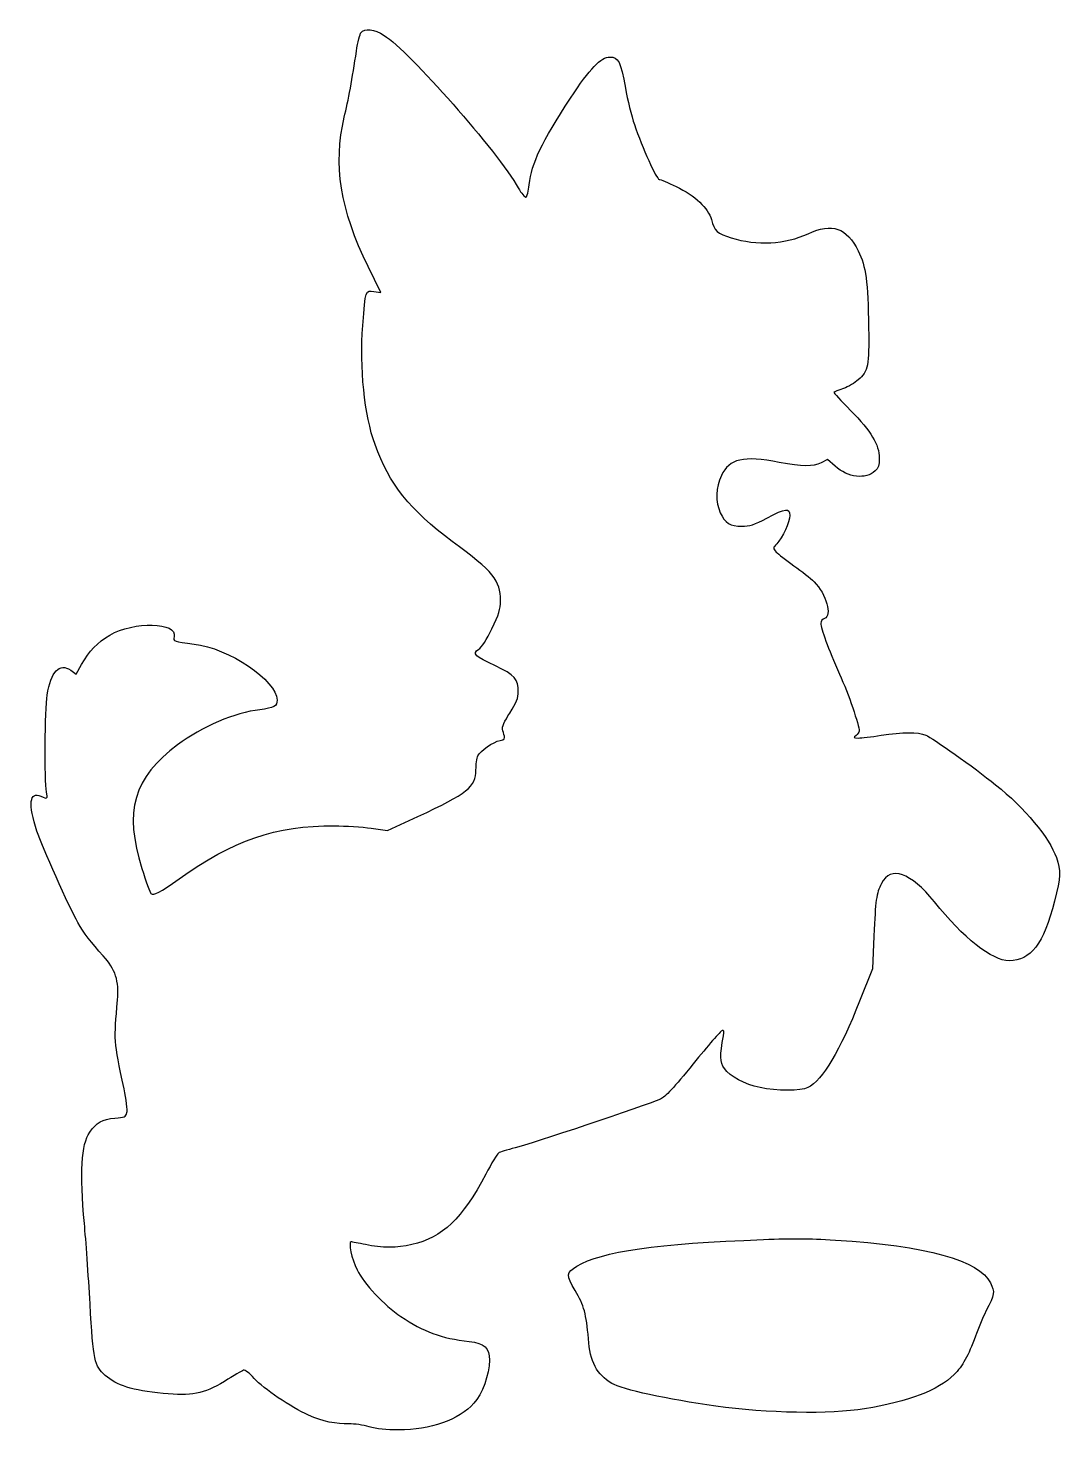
# Model space of a CAD drawing. Header units: centimetres. Extents: x -10.2 to 9.7, y -14.2 to 12.9.
import ezdxf

# ---------------------------------------------------------------- set-up
doc = ezdxf.new("R2010")
doc.units = ezdxf.units.CM
doc.header["$MEASUREMENT"] = 0
doc.layers.add('Layer 1', color=7, linetype='Continuous')

msp = doc.modelspace()

# ---------------------------------------------------------------- linework, layer by layer
at = {"layer": 'Layer 1'}
for points, knots in [([(-3.81, 12.7882), (-3.83117, 12.75998), (-3.8735, 12.5977), (-3.89819, 12.42837), (-3.89819, 12.42837), (-3.9758, 11.90626), (-4.05694, 11.46176), (-4.13455, 11.14779), (-4.13455, 11.14779), (-4.34974, 10.23762), (-4.21216, 9.36626), (-3.67241, 8.26207), (-3.67241, 8.26207), (-3.67241, 8.26207), (-3.42547, 7.76113), (-3.42547, 7.76113), (-3.42547, 7.76113), (-3.42547, 7.76113), (-3.55953, 7.7823), (-3.55953, 7.7823), (-3.55953, 7.7823), (-3.72534, 7.81052), (-3.72181, 7.82111), (-3.77472, 7.12613), (-3.77472, 7.12613), (-3.83822, 6.30769), (-3.7465, 5.39399), (-3.53836, 4.82249), (-3.53836, 4.82249), (-3.26672, 4.06049), (-2.86808, 3.56307), (-2.04611, 2.95277), (-2.04611, 2.95277), (-1.2453, 2.36363), (-1.11478, 2.19783), (-1.11478, 1.8133), (-1.11478, 1.8133), (-1.11478, 1.62986), (-1.13947, 1.54872), (-1.28059, 1.26297), (-1.28059, 1.26297), (-1.37937, 1.05836), (-1.47815, 0.90314), (-1.53459, 0.86786), (-1.53459, 0.86786), (-1.66512, 0.78319), (-1.6122, 0.73028), (-1.21003, 0.54683), (-1.21003, 0.54683), (-0.84314, 0.37397), (-0.76553, 0.28577), (-0.76906, 0.04941), (-0.76906, 0.04941), (-0.76906, -0.07406), (-0.80434, -0.15873), (-0.93487, -0.36334), (-0.93487, -0.36334), (-1.03365, -0.51856), (-1.09009, -0.64203), (-1.07598, -0.67731), (-1.07598, -0.67731), (-1.0654, -0.71259), (-1.04776, -0.76903), (-1.03717, -0.80784), (-1.03717, -0.80784), (-1.02306, -0.85723), (-1.0407, -0.87487), (-1.11831, -0.89251), (-1.11831, -0.89251), (-1.25942, -0.92073), (-1.50284, -1.09007), (-1.5487, -1.18884), (-1.5487, -1.18884), (-1.56987, -1.2347), (-1.58751, -1.35817), (-1.58751, -1.46401), (-1.58751, -1.46401), (-1.58751, -1.78857), (-1.75332, -1.91909), (-2.70934, -2.36359), (-2.70934, -2.36359), (-2.70934, -2.36359), (-3.29848, -2.63523), (-3.29848, -2.63523), (-3.29848, -2.63523), (-3.29848, -2.63523), (-3.61598, -2.58937), (-3.61598, -2.58937), (-3.61598, -2.58937), (-3.78884, -2.56468), (-4.10987, -2.54351), (-4.32154, -2.54351), (-4.32154, -2.54351), (-5.45748, -2.53645), (-6.29357, -2.8222), (-7.32721, -3.57009), (-7.32721, -3.57009), (-7.68704, -3.83115), (-7.82463, -3.9017), (-7.87402, -3.85231), (-7.87402, -3.85231), (-7.88813, -3.8382), (-7.96927, -3.61948), (-8.04688, -3.36548), (-8.04688, -3.36548), (-8.39613, -2.26129), (-8.20916, -1.61217), (-7.35544, -0.97717), (-7.35544, -0.97717), (-6.88625, -0.62792), (-6.24419, -0.35275), (-5.76794, -0.29984), (-5.76794, -0.29984), (-5.49277, -0.26456), (-5.4328, -0.23281), (-5.4328, -0.11287), (-5.4328, -0.11287), (-5.4328, 0.26107), (-6.37824, 0.89607), (-7.03794, 0.97016), (-7.03794, 0.97016), (-7.426, 1.01249), (-7.44716, 1.01955), (-7.42247, 1.11127), (-7.42247, 1.11127), (-7.35191, 1.39349), (-8.20564, 1.41466), (-8.66778, 1.14302), (-8.66778, 1.14302), (-8.90414, 1.00191), (-9.06642, 0.8361), (-9.21459, 0.57152), (-9.21459, 0.57152), (-9.21459, 0.57152), (-9.32042, 0.38808), (-9.32042, 0.38808), (-9.32042, 0.38808), (-9.32042, 0.38808), (-9.42273, 0.46216), (-9.42273, 0.46216), (-9.42273, 0.46216), (-9.64145, 0.61738), (-9.80373, 0.44452), (-9.87781, -0.02115), (-9.87781, -0.02115), (-9.92014, -0.28573), (-9.93073, -1.67921), (-9.89192, -1.88382), (-9.89192, -1.88382), (-9.86723, -2.02493), (-9.87075, -2.02846), (-9.99775, -1.97201), (-9.99775, -1.97201), (-10.22, -1.8697), (-10.24822, -2.1237), (-10.07536, -2.64934), (-10.07536, -2.64934), (-9.98717, -2.92451), (-9.44389, -4.13101), (-9.28514, -4.4097), (-9.28514, -4.4097), (-9.16872, -4.61431), (-9.02761, -4.80128), (-8.79478, -5.05528), (-8.79478, -5.05528), (-8.55842, -5.31634), (-8.48434, -5.54211), (-8.51609, -5.90547), (-8.51609, -5.90547), (-8.59017, -6.70275), (-8.59017, -6.67453), (-8.39262, -7.6235), (-8.39262, -7.6235), (-8.35029, -7.82811), (-8.32559, -8.03625), (-8.33618, -8.08564), (-8.33618, -8.08564), (-8.35735, -8.16678), (-8.38204, -8.17736), (-8.57254, -8.19147), (-8.57254, -8.19147), (-8.80537, -8.20911), (-8.92885, -8.27614), (-9.05585, -8.46311), (-9.05585, -8.46311), (-9.21813, -8.69947), (-9.24988, -9.24275), (-9.15816, -10.23053), (-9.15816, -10.23053), (-9.12994, -10.53039), (-9.08055, -11.22889), (-9.0488, -11.77922), (-9.0488, -11.77922), (-8.9853, -12.88341), (-8.96413, -12.97866), (-8.75599, -13.16211), (-8.75599, -13.16211), (-8.53021, -13.35967), (-8.24446, -13.45139), (-7.63768, -13.51136), (-7.63768, -13.51136), (-7.08382, -13.5678), (-6.8651, -13.52547), (-6.45235, -13.27853), (-6.45235, -13.27853), (-6.27596, -13.16917), (-6.11016, -13.07392), (-6.08193, -13.06334), (-6.08193, -13.06334), (-6.05018, -13.05276), (-5.97257, -13.11273), (-5.87379, -13.22209), (-5.87379, -13.22209), (-5.6974, -13.41965), (-5.16471, -13.77948), (-4.82251, -13.93117), (-4.82251, -13.93117), (-4.55793, -14.05111), (-4.28629, -14.10756), (-4.03934, -14.1005), (-4.03934, -14.1005), (-3.94056, -14.09697), (-3.7677, -14.12167), (-3.65128, -14.15694), (-3.65128, -14.15694), (-3.51722, -14.19575), (-3.31614, -14.21691), (-3.08331, -14.21691), (-3.08331, -14.21691), (-2.46948, -14.21691), (-1.91914, -14.02288), (-1.62634, -13.70185), (-1.62634, -13.70185), (-1.46759, -13.53252), (-1.33001, -13.14799), (-1.32648, -12.86577), (-1.32648, -12.86577), (-1.32295, -12.63646), (-1.42879, -12.53769), (-1.71806, -12.50594), (-1.71806, -12.50594), (-2.25781, -12.44597), (-2.60706, -12.31897), (-3.03745, -12.02616), (-3.03745, -12.02616), (-3.36201, -11.80744), (-3.75712, -11.38763), (-3.88764, -11.12305), (-3.88764, -11.12305), (-3.99347, -10.90786), (-4.0605, -10.5833), (-4.00053, -10.5833), (-4.00053, -10.5833), (-3.98289, -10.5833), (-3.85589, -10.60799), (-3.72184, -10.63622), (-3.72184, -10.63622), (-3.40787, -10.70325), (-3.11153, -10.70325), (-2.82931, -10.63622), (-2.82931, -10.63622), (-2.22959, -10.49511), (-1.85917, -10.14233), (-1.39703, -9.2745), (-1.39703, -9.2745), (-1.28767, -9.06636), (-1.17831, -8.88292), (-1.15361, -8.86528), (-1.15361, -8.86528), (-1.13244, -8.84764), (-0.98428, -8.80178), (-0.82905, -8.7665), (-0.82905, -8.7665), (-0.57505, -8.71006), (1.66509, -7.95511), (1.97906, -7.82458), (1.97906, -7.82458), (2.07431, -7.78225), (2.23659, -7.60586), (2.61406, -7.14019), (2.61406, -7.14019), (2.89275, -6.798), (3.14323, -6.50519), (3.17145, -6.49813), (3.17145, -6.49813), (3.21026, -6.48402), (3.21378, -6.50871), (3.19614, -6.60044), (3.19614, -6.60044), (3.12558, -6.98497), (3.12911, -7.10491), (3.21731, -7.23191), (3.21731, -7.23191), (3.32314, -7.39066), (3.60184, -7.53883), (3.90523, -7.60233), (3.90523, -7.60233), (4.22273, -7.66936), (4.69898, -7.66936), (4.82951, -7.60233), (4.82951, -7.60233), (5.1082, -7.46122), (5.45745, -6.87914), (5.82787, -5.93369), (5.82787, -5.93369), (5.82787, -5.93369), (6.07834, -5.30927), (6.07834, -5.30927), (6.07834, -5.30927), (6.07834, -5.30927), (6.10656, -4.67427), (6.10656, -4.67427), (6.10656, -4.67427), (6.13478, -3.97224), (6.15242, -3.85583), (6.2512, -3.65827), (6.2512, -3.65827), (6.42759, -3.30902), (6.81917, -3.44308), (7.27426, -4.01105), (7.27426, -4.01105), (7.82812, -4.70602), (8.39257, -5.15052), (8.72065, -5.15052), (8.72065, -5.15052), (9.13693, -5.15052), (9.38387, -4.82949), (9.59907, -3.99694), (9.59907, -3.99694), (9.71901, -3.52422), (9.72254, -3.41486), (9.63435, -3.15733), (9.63435, -3.15733), (9.50029, -2.7728), (9.01699, -2.19425), (8.4596, -1.74975), (8.4596, -1.74975), (8.03274, -1.40756), (7.24252, -0.84664), (7.10846, -0.79019), (7.10846, -0.79019), (6.95324, -0.72669), (6.67102, -0.72669), (6.24415, -0.79372), (6.24415, -0.79372), (6.06071, -0.82194), (5.86315, -0.84664), (5.80318, -0.84664), (5.80318, -0.84664), (5.70793, -0.84311), (5.7044, -0.83958), (5.76085, -0.79725), (5.76085, -0.79725), (5.7926, -0.77256), (5.82082, -0.73375), (5.82082, -0.71611), (5.82082, -0.71611), (5.82082, -0.59969), (5.61268, 0.00708), (5.44335, 0.38808), (5.44335, 0.38808), (5.2211, 0.8855), (5.07999, 1.27002), (5.07999, 1.37233), (5.07999, 1.37233), (5.07999, 1.41114), (5.11174, 1.45347), (5.15055, 1.46405), (5.15055, 1.46405), (5.30577, 1.51344), (5.18583, 1.93677), (4.94947, 2.17313), (4.94947, 2.17313), (4.88244, 2.24016), (4.70605, 2.37774), (4.55789, 2.48357), (4.55789, 2.48357), (4.4062, 2.5894), (4.2545, 2.70935), (4.21922, 2.74815), (4.21922, 2.74815), (4.15219, 2.82223), (4.15219, 2.82576), (4.22628, 2.90337), (4.22628, 2.90337), (4.33917, 3.02331), (4.48028, 3.33023), (4.48028, 3.4537), (4.48028, 3.4537), (4.48028, 3.60539), (4.40267, 3.59834), (4.03578, 3.40431), (4.03578, 3.40431), (3.79236, 3.27378), (3.70417, 3.24556), (3.55247, 3.24556), (3.55247, 3.24556), (3.32669, 3.24556), (3.22439, 3.30906), (3.13619, 3.50662), (3.13619, 3.50662), (3.04094, 3.71476), (3.048, 3.99698), (3.15736, 4.22629), (3.15736, 4.22629), (3.30905, 4.55085), (3.58422, 4.61435), (4.27567, 4.48029), (4.27567, 4.48029), (4.72723, 4.3921), (4.92478, 4.3921), (5.08353, 4.47323), (5.08353, 4.47323), (5.08353, 4.47323), (5.21053, 4.53673), (5.21053, 4.53673), (5.21053, 4.53673), (5.21053, 4.53673), (5.35517, 4.4062), (5.35517, 4.4062), (5.35517, 4.4062), (5.60564, 4.18395), (5.94431, 4.14514), (6.13128, 4.31448), (6.13128, 4.31448), (6.19125, 4.37092), (6.20889, 4.42384), (6.20889, 4.56142), (6.20889, 4.56142), (6.20889, 4.82248), (6.05367, 5.08), (5.65503, 5.48217), (5.65503, 5.48217), (5.46806, 5.66914), (5.32342, 5.82789), (5.33047, 5.83495), (5.33047, 5.83495), (5.33753, 5.83848), (5.42219, 5.87376), (5.51744, 5.90551), (5.51744, 5.90551), (5.60916, 5.94079), (5.73969, 6.0184), (5.80319, 6.07484), (5.80319, 6.07484), (5.99369, 6.23712), (6.01486, 6.35706), (6.00427, 7.0732), (6.00427, 7.0732), (5.99016, 7.99395), (5.95488, 8.25501), (5.80319, 8.56545), (5.80319, 8.56545), (5.57741, 9.01701), (5.29872, 9.11578), (4.83305, 8.89706), (4.83305, 8.89706), (4.39561, 8.69598), (3.83822, 8.66423), (3.34786, 8.81945), (3.34786, 8.81945), (3.07975, 8.90059), (3.01978, 8.95351), (2.96333, 9.17223), (2.96333, 9.17223), (2.90689, 9.39095), (2.64936, 9.63437), (2.28247, 9.81076), (2.28247, 9.81076), (2.12725, 9.88484), (1.97908, 9.94834), (1.95439, 9.94834), (1.95439, 9.94834), (1.905, 9.94834), (1.62631, 10.5657), (1.47461, 11.00667), (1.47461, 11.00667), (1.41817, 11.17248), (1.34055, 11.48998), (1.30175, 11.71223), (1.30175, 11.71223), (1.2065, 12.23081), (1.16769, 12.31195), (1.00189, 12.31195), (1.00189, 12.31195), (0.82903, 12.31195), (0.61736, 12.09323), (0.23989, 11.5182), (0.23989, 11.5182), (-0.32808, 10.65037), (-0.508, 10.27289), (-0.55739, 9.84603), (-0.55739, 9.84603), (-0.5715, 9.72256), (-0.59972, 9.6132), (-0.62089, 9.60614), (-0.62089, 9.60614), (-0.64558, 9.59908), (-0.70908, 9.68022), (-0.76906, 9.78253), (-0.76906, 9.78253), (-1.16064, 10.4775), (-2.87514, 12.42484), (-3.3655, 12.73175), (-3.3655, 12.73175), (-3.556, 12.85169), (-3.73944, 12.87286), (-3.81, 12.78819), (-3.81, 12.78819), (-3.81, 12.78819), (-3.81, 12.7882), (-3.81, 12.7882)], [0, 0, 0, 0, 0.00775194, 0.00775194, 0.00775194, 0.00775194, 0.01550388, 0.01550388, 0.01550388, 0.01550388, 0.02325581, 0.02325581, 0.02325581, 0.02325581, 0.03100775, 0.03100775, 0.03100775, 0.03100775, 0.03875969, 0.03875969, 0.03875969, 0.03875969, 0.04651163, 0.04651163, 0.04651163, 0.04651163, 0.05426357, 0.05426357, 0.05426357, 0.05426357, 0.0620155, 0.0620155, 0.0620155, 0.0620155, 0.06976744, 0.06976744, 0.06976744, 0.06976744, 0.07751938, 0.07751938, 0.07751938, 0.07751938, 0.08527132, 0.08527132, 0.08527132, 0.08527132, 0.09302326, 0.09302326, 0.09302326, 0.09302326, 0.10077519, 0.10077519, 0.10077519, 0.10077519, 0.10852713, 0.10852713, 0.10852713, 0.10852713, 0.11627907, 0.11627907, 0.11627907, 0.11627907, 0.12403101, 0.12403101, 0.12403101, 0.12403101, 0.13178295, 0.13178295, 0.13178295, 0.13178295, 0.13953488, 0.13953488, 0.13953488, 0.13953488, 0.14728682, 0.14728682, 0.14728682, 0.14728682, 0.15503876, 0.15503876, 0.15503876, 0.15503876, 0.1627907, 0.1627907, 0.1627907, 0.1627907, 0.17054264, 0.17054264, 0.17054264, 0.17054264, 0.17829457, 0.17829457, 0.17829457, 0.17829457, 0.18604651, 0.18604651, 0.18604651, 0.18604651, 0.19379845, 0.19379845, 0.19379845, 0.19379845, 0.20155039, 0.20155039, 0.20155039, 0.20155039, 0.20930233, 0.20930233, 0.20930233, 0.20930233, 0.21705426, 0.21705426, 0.21705426, 0.21705426, 0.2248062, 0.2248062, 0.2248062, 0.2248062, 0.23255814, 0.23255814, 0.23255814, 0.23255814, 0.24031008, 0.24031008, 0.24031008, 0.24031008, 0.24806202, 0.24806202, 0.24806202, 0.24806202, 0.25581395, 0.25581395, 0.25581395, 0.25581395, 0.26356589, 0.26356589, 0.26356589, 0.26356589, 0.27131783, 0.27131783, 0.27131783, 0.27131783, 0.27906977, 0.27906977, 0.27906977, 0.27906977, 0.28682171, 0.28682171, 0.28682171, 0.28682171, 0.29457364, 0.29457364, 0.29457364, 0.29457364, 0.30232558, 0.30232558, 0.30232558, 0.30232558, 0.31007752, 0.31007752, 0.31007752, 0.31007752, 0.31782946, 0.31782946, 0.31782946, 0.31782946, 0.3255814, 0.3255814, 0.3255814, 0.3255814, 0.33333333, 0.33333333, 0.33333333, 0.33333333, 0.34108527, 0.34108527, 0.34108527, 0.34108527, 0.34883721, 0.34883721, 0.34883721, 0.34883721, 0.35658915, 0.35658915, 0.35658915, 0.35658915, 0.36434109, 0.36434109, 0.36434109, 0.36434109, 0.37209302, 0.37209302, 0.37209302, 0.37209302, 0.37984496, 0.37984496, 0.37984496, 0.37984496, 0.3875969, 0.3875969, 0.3875969, 0.3875969, 0.39534884, 0.39534884, 0.39534884, 0.39534884, 0.40310078, 0.40310078, 0.40310078, 0.40310078, 0.41085271, 0.41085271, 0.41085271, 0.41085271, 0.41860465, 0.41860465, 0.41860465, 0.41860465, 0.42635659, 0.42635659, 0.42635659, 0.42635659, 0.43410853, 0.43410853, 0.43410853, 0.43410853, 0.44186047, 0.44186047, 0.44186047, 0.44186047, 0.4496124, 0.4496124, 0.4496124, 0.4496124, 0.45736434, 0.45736434, 0.45736434, 0.45736434, 0.46511628, 0.46511628, 0.46511628, 0.46511628, 0.47286822, 0.47286822, 0.47286822, 0.47286822, 0.48062016, 0.48062016, 0.48062016, 0.48062016, 0.48837209, 0.48837209, 0.48837209, 0.48837209, 0.49612403, 0.49612403, 0.49612403, 0.49612403, 0.50387597, 0.50387597, 0.50387597, 0.50387597, 0.51162791, 0.51162791, 0.51162791, 0.51162791, 0.51937984, 0.51937984, 0.51937984, 0.51937984, 0.52713178, 0.52713178, 0.52713178, 0.52713178, 0.53488372, 0.53488372, 0.53488372, 0.53488372, 0.54263566, 0.54263566, 0.54263566, 0.54263566, 0.5503876, 0.5503876, 0.5503876, 0.5503876, 0.55813953, 0.55813953, 0.55813953, 0.55813953, 0.56589147, 0.56589147, 0.56589147, 0.56589147, 0.57364341, 0.57364341, 0.57364341, 0.57364341, 0.58139535, 0.58139535, 0.58139535, 0.58139535, 0.58914729, 0.58914729, 0.58914729, 0.58914729, 0.59689922, 0.59689922, 0.59689922, 0.59689922, 0.60465116, 0.60465116, 0.60465116, 0.60465116, 0.6124031, 0.6124031, 0.6124031, 0.6124031, 0.62015504, 0.62015504, 0.62015504, 0.62015504, 0.62790698, 0.62790698, 0.62790698, 0.62790698, 0.63565891, 0.63565891, 0.63565891, 0.63565891, 0.64341085, 0.64341085, 0.64341085, 0.64341085, 0.65116279, 0.65116279, 0.65116279, 0.65116279, 0.65891473, 0.65891473, 0.65891473, 0.65891473, 0.66666667, 0.66666667, 0.66666667, 0.66666667, 0.6744186, 0.6744186, 0.6744186, 0.6744186, 0.68217054, 0.68217054, 0.68217054, 0.68217054, 0.68992248, 0.68992248, 0.68992248, 0.68992248, 0.69767442, 0.69767442, 0.69767442, 0.69767442, 0.70542636, 0.70542636, 0.70542636, 0.70542636, 0.71317829, 0.71317829, 0.71317829, 0.71317829, 0.72093023, 0.72093023, 0.72093023, 0.72093023, 0.72868217, 0.72868217, 0.72868217, 0.72868217, 0.73643411, 0.73643411, 0.73643411, 0.73643411, 0.74418605, 0.74418605, 0.74418605, 0.74418605, 0.75193798, 0.75193798, 0.75193798, 0.75193798, 0.75968992, 0.75968992, 0.75968992, 0.75968992, 0.76744186, 0.76744186, 0.76744186, 0.76744186, 0.7751938, 0.7751938, 0.7751938, 0.7751938, 0.78294574, 0.78294574, 0.78294574, 0.78294574, 0.79069767, 0.79069767, 0.79069767, 0.79069767, 0.79844961, 0.79844961, 0.79844961, 0.79844961, 0.80620155, 0.80620155, 0.80620155, 0.80620155, 0.81395349, 0.81395349, 0.81395349, 0.81395349, 0.82170543, 0.82170543, 0.82170543, 0.82170543, 0.82945736, 0.82945736, 0.82945736, 0.82945736, 0.8372093, 0.8372093, 0.8372093, 0.8372093, 0.84496124, 0.84496124, 0.84496124, 0.84496124, 0.85271318, 0.85271318, 0.85271318, 0.85271318, 0.86046512, 0.86046512, 0.86046512, 0.86046512, 0.86821705, 0.86821705, 0.86821705, 0.86821705, 0.87596899, 0.87596899, 0.87596899, 0.87596899, 0.88372093, 0.88372093, 0.88372093, 0.88372093, 0.89147287, 0.89147287, 0.89147287, 0.89147287, 0.89922481, 0.89922481, 0.89922481, 0.89922481, 0.90697674, 0.90697674, 0.90697674, 0.90697674, 0.91472868, 0.91472868, 0.91472868, 0.91472868, 0.92248062, 0.92248062, 0.92248062, 0.92248062, 0.93023256, 0.93023256, 0.93023256, 0.93023256, 0.9379845, 0.9379845, 0.9379845, 0.9379845, 0.94573643, 0.94573643, 0.94573643, 0.94573643, 0.95348837, 0.95348837, 0.95348837, 0.95348837, 0.96124031, 0.96124031, 0.96124031, 0.96124031, 0.96899225, 0.96899225, 0.96899225, 0.96899225, 0.97674419, 0.97674419, 0.97674419, 0.97674419, 0.98449612, 0.98449612, 0.98449612, 0.98449612, 1, 1, 1, 1]), ([(3.96875, -10.53747), (1.90147, -10.61508), (0.84314, -10.76678), (0.36336, -11.05253), (0.36336, -11.05253), (0.15522, -11.17247), (0.15169, -11.22539), (0.33161, -11.52525), (0.33161, -11.52525), (0.50094, -11.811), (0.5468, -11.97681), (0.58561, -12.45306), (0.58561, -12.45306), (0.61736, -12.89756), (0.75142, -13.14803), (1.03717, -13.31737), (1.03717, -13.31737), (1.23473, -13.43379), (2.1202, -13.62781), (3.05153, -13.75834), (3.05153, -13.75834), (4.03225, -13.89592), (5.2705, -13.91709), (5.92667, -13.80773), (5.92667, -13.80773), (6.7945, -13.66662), (7.34131, -13.45495), (7.65528, -13.14804), (7.65528, -13.14804), (7.82109, -12.98223), (7.93045, -12.78468), (8.06803, -12.40721), (8.06803, -12.40721), (8.11742, -12.2661), (8.20914, -12.0509), (8.27264, -11.9239), (8.27264, -11.9239), (8.44197, -11.58523), (8.4455, -11.55348), (8.36083, -11.37709), (8.36083, -11.37709), (8.14916, -10.93965), (7.11905, -10.6539), (5.36222, -10.54806), (5.36222, -10.54806), (4.81541, -10.51631), (4.55789, -10.51278), (3.96875, -10.53748), (3.96875, -10.53748), (3.96875, -10.53748), (3.96875, -10.53747), (3.96875, -10.53747)], [0, 0, 0, 0, 0.07142857, 0.07142857, 0.07142857, 0.07142857, 0.14285714, 0.14285714, 0.14285714, 0.14285714, 0.21428571, 0.21428571, 0.21428571, 0.21428571, 0.28571429, 0.28571429, 0.28571429, 0.28571429, 0.35714286, 0.35714286, 0.35714286, 0.35714286, 0.42857143, 0.42857143, 0.42857143, 0.42857143, 0.5, 0.5, 0.5, 0.5, 0.57142857, 0.57142857, 0.57142857, 0.57142857, 0.64285714, 0.64285714, 0.64285714, 0.64285714, 0.71428571, 0.71428571, 0.71428571, 0.71428571, 0.78571429, 0.78571429, 0.78571429, 0.78571429, 0.85714286, 0.85714286, 0.85714286, 0.85714286, 1, 1, 1, 1])]:
    msp.add_open_spline(points, degree=3, knots=knots, dxfattribs=at)

doc.saveas('drawing.dxf')
